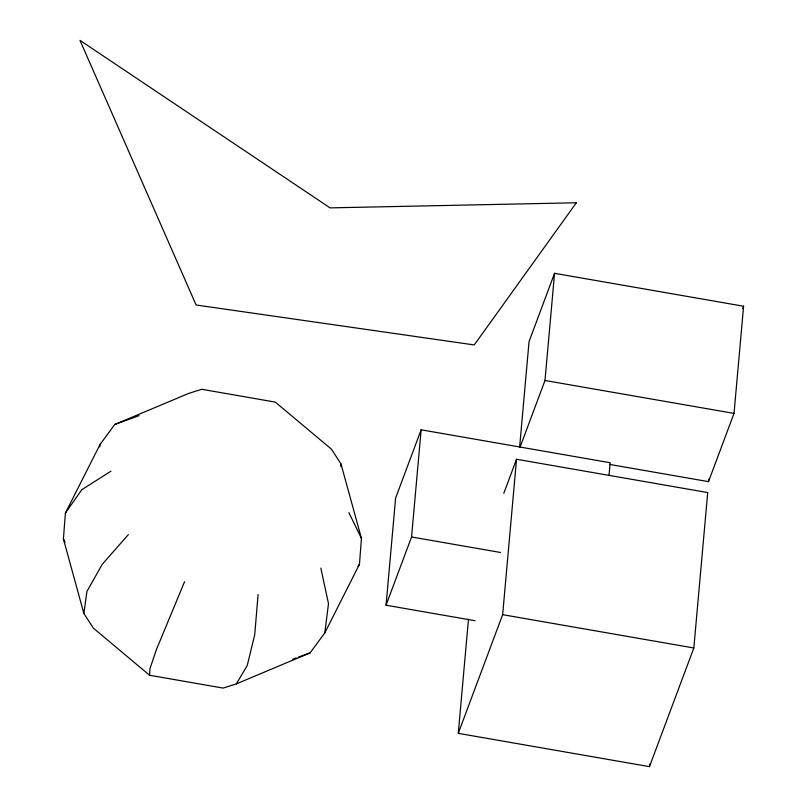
<?xml version="1.0" encoding="UTF-8"?>
<svg xmlns="http://www.w3.org/2000/svg" width="807" height="807" viewBox="0 0 807 807"><rect width="100%" height="100%" fill="white"/><g stroke="black" fill="none" stroke-linecap="round" stroke-linejoin="round"><path stroke-width="1.21" d="M149.588 675.267L93.4 628.159L83.867 613.471L63.41 538.915L65.407 513.07L100.058 444.465L114.755 424.482L188.525 393.463L201.76 389.287L275.278 402.098L331.465 449.196L340.988 463.894L361.455 538.44L359.448 564.295L324.807 632.89L310.11 652.883L236.34 683.902L223.095 688.078L149.588 675.267L149.92 668.842L156.376 649.675L184.571 581.696M258.089 594.497L254.73 634.706L247.235 665.513L236.34 683.902M475 620.704L386.049 605.21L395.622 498.04L421.133 429.808L610.163 462.734L609.043 475.202M386.049 605.21L411.56 536.978L421.133 429.808M503.79 493.329L516.53 459.254L707.709 492.563L693.828 647.981L649.464 766.65L458.275 733.341L468.474 619.282M458.275 733.341L502.65 614.672L516.53 459.254M519.597 447.461L529.059 341.532L554.56 273.311L743.59 306.236L734.017 413.406L708.506 481.638L609.668 464.418M519.92 447.532L544.987 380.48L554.56 273.311M649.464 766.65L649.685 764.138M708.506 481.638L708.728 479.146M99.745 446.896L100.058 444.465M324.807 632.89L328.499 603.686L320.833 568.118M83.867 613.471L86.924 591.45L102.267 564.275L128.384 534.587M340.655 466.345L340.988 463.894M742.712 308.587L743.59 306.236M65.407 513.07L81.8 489.728L110.983 471.167M358.026 566.322L359.448 564.295M114.755 424.482L139.006 415.676M292.78 659.168L296.25 657.917M298.56 657.069L310.11 652.883M544.987 380.48L734.017 413.406M411.56 536.978L500.511 552.472M502.65 614.672L693.828 647.981M348.866 512.616L361.455 538.44M63.41 538.915L65.054 542.284M576.349 202.769L474.244 344.942L196.111 304.996L79.974 40.35L330.053 207.873L576.349 202.769"/></g></svg>
